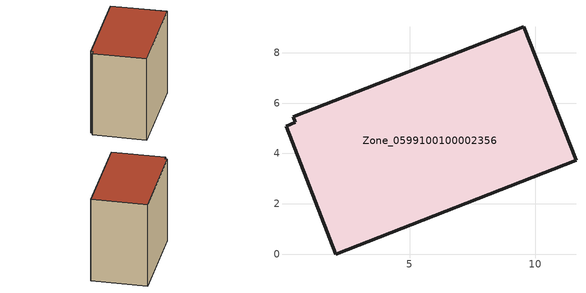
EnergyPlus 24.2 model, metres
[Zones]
Zone_0599100100002356
 floor ground (C_G): 0.46,5.24 0.38,5.45 9.55,9.03 11.62,3.73 2.07,0 0.09,5.09 z0.39
 wall outside (C_F): 2.07,0 11.62,3.73 9.55,9.03 0.38,5.45 0.46,5.24 0.09,5.09 2.07,0 z0.39:9.46
 roof outside (C_R): 0.46,5.24 0.09,5.09 2.07,0 11.62,3.73 9.55,9.03 0.38,5.45 z9.46
[BUILDING]
Pand.0599100100002356: North Axis=0; Terrain=City; Loads Convergence Tolerance Value=0.04; Temperature Convergence Tolerance Value=0.4; Solar Distribution=FullExterior; Maximum Number of Warmup Days=25; Minimum Number of Warmup Days=1
[Site:Location]
Rotterdam.The.Hague.AP_ZH_NLD Design_Conditions: Latitude=51.96; Longitude=4.45; Time Zone=1; Elevation=-4.5
[SITE:GROUNDTEMPERATURE:BUILDINGSURFACE]
18, 18, 18, 18, 18, 18, 18, 18, 18, 18, 18, 18
[MATERIAL] Thermal Absorptance=0.9; Solar Absorptance=0.7; Visible Absorptance=0.7
Name | Roughness | Thickness | Conductivity | Density | Specific Heat
G.TI.2006-2014 | MediumSmooth | 0.15 | 0.06 | 540 | 1210
F.TI.2006-2014 | Rough | 0.3 | 0.12 | 1920 | 840
R.TI.2006-2014 | MediumRough | 0.2 | 0.08 | 1500 | 1000
[CONSTRUCTION]
C_G: G.TI.2006-2014
C_F: F.TI.2006-2014
C_R: R.TI.2006-2014
[ZONE]
Zone_0599100100002356: Type=1; Multiplier=1; Ceiling Height=Autocalculate; Volume=Autocalculate; Floor Area=autocalculate; Part of Total Floor Area=Yes
[ZONEINFILTRATION:DESIGNFLOWRATE]
Infil_Zone_0599100100002356: Zone or ZoneList or Space or SpaceList=Zone_0599100100002356; Schedule=AlwaysOn; Design Flow Rate Calculation Method=Flow/Area; Flow Rate per Floor Area=0.0015; Constant Term Coefficient=1; Temperature Term Coefficient=0; Velocity Term Coefficient=0; Velocity Squared Term Coefficient=0
[HVACTEMPLATE:ZONE:IDEALLOADSAIRSYSTEM]
Zone_0599100100002356: Maximum Heating Supply Air Temperature=50; Minimum Cooling Supply Air Temperature=13; Maximum Heating Supply Air Humidity Ratio=0.0156; Minimum Cooling Supply Air Humidity Ratio=0.0077; Heating Limit=NoLimit; Cooling Limit=NoLimit; Dehumidification Control Type=ConstantSensibleHeatRatio; Cooling Sensible Heat Ratio=0.7; Dehumidification Setpoint=60; Humidification Control Type=None; Humidification Setpoint=30; Outdoor Air Method=None; Outdoor Air Flow Rate per Person=0.00944; Outdoor Air Flow Rate per Zone Floor Area=0; Outdoor Air Flow Rate per Zone=0; Demand Controlled Ventilation Type=None; Outdoor Air Economizer Type=NoEconomizer; Heat Recovery Type=None; Sensible Heat Recovery Effectiveness=0.7; Latent Heat Recovery Effectiveness=0.65
[ZONECONTROL:THERMOSTAT]
ThermostatControl_Zone_0599100100002356: Zone or ZoneList=Zone_0599100100002356; Control Type Schedule=DualSetpointControlType; Control 1=Thermostat_Zone_0599100100002356; Temperature Difference Between Cutout And Setpoint=0
[THERMOSTATSETPOINT:DUALSETPOINT]
Thermostat_Zone_0599100100002356: Heating Setpoint Temperature Schedule=HeatingSetpoint_Zone_0599100100002356; Cooling Setpoint Temperature Schedule=CoolingSetpoint_Zone_0599100100002356
[SCHEDULE:COMPACT]
HeatingSetpoint_Zone_0599100100002356: Through: 12/31, For: AllDays, Until: 24:00, 21
CoolingSetpoint_Zone_0599100100002356: Through: 12/31, For: AllDays, Until: 24:00, 24
DualSetpointControlType: Through: 12/31, For: AllDays, Until: 24:00, 4
AlwaysOn: Through: 12/31, For: AllDays, Until: 24:00, 1
